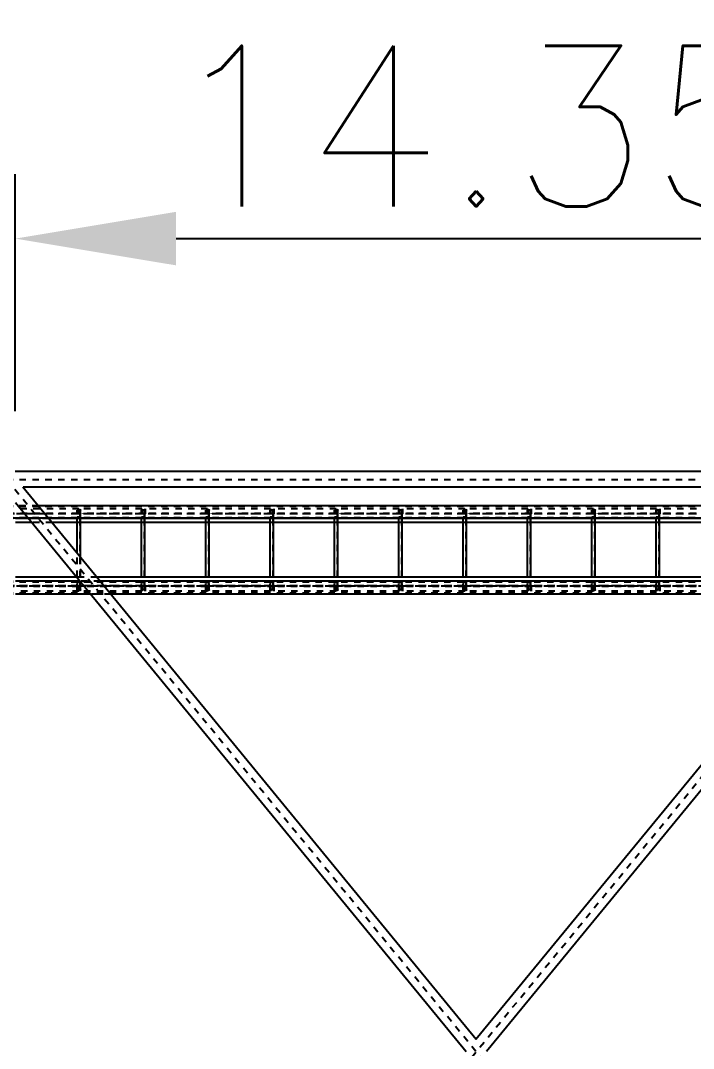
# Model space of a CAD drawing. Header units: millimetres. Extents: x 149919 to 150445, y 136651 to 136866.
# Drawn here: x 150294.68 to 150305.14, y 136816.72 to 136832.71 of the extents above; entities that cross this region are included whole.
import ezdxf

# ---------------------------------------------------------------- set-up
doc = ezdxf.new("R2010")
doc.units = ezdxf.units.MM
doc.header["$LTSCALE"] = 0.25
for name, pattern in [('CENTER', [50.8, 31.75, -6.35, 6.35, -6.35]), ('XKITLINE00', [0]), ('XKITLINE02', [4, 2, -2]), ('XKITLINE03', [6, 3, -1, 1, -1])]:
    doc.linetypes.add(name, pattern=pattern)
doc.styles.add('ROMANS', font='romans.shx')
doc.dimstyles.new('MD300', dxfattribs={"dimtxt": 2.5, "dimasz": 2.5, "dimexe": 1, "dimexo": 1, "dimgap": 0.5, "dimtad": 1, "dimdec": 1, "dimlfac": 50, "dimrnd": 0.5, "dimdsep": 46, "dimtxsty": 'ROMANS', "dimcen": 1, "dimclrd": 146, "dimclre": 146, "dimclrt": 30, "dimadec": 1, "dimazin": 2, "dimtfac": 1, "dimtdec": 1, "dimtmove": 0, "dimatfit": 1, "dimfxl": 1, "dimtolj": 1, "dimtzin": 0, "dimlwd": -1, "dimlwe": -1, "dimarcsym": 0})

# ---------------------------------------------------------------- blocks, each defined once
blk = doc.blocks.new('çatıı')
at = {"color": 8, "linetype": 'CENTER'}
for p, q in [((15265, 17520), (16725, 15740.3)), ((15265, 15740.3), (16725, 17520)), ((15265, 17520), (16725, 17520))]:
    blk.add_line(p, q, dxfattribs=at)
at = {"color": 8, "linetype": 'XKITLINE00'}
for p, q in [((16711.7, 17532.2), (15278.3, 17532.2)), ((15290.3, 17508.4), (15995, 16649.3)), ((16699.2, 17507.8), (15290.7, 17507.8)), ((16699.8, 17508.4), (15994.5, 16648.8)), ((15278.6, 17484.1), (15979.2, 16630.1)), ((16711.3, 17484.1), (16010.8, 16630.1))]:
    blk.add_line(p, q, dxfattribs=at)
at = {"color": 116, "linetype": 'XKITLINE02', "true_color": 0x136734}
for p, q in [((17635, 17478.1), (13535, 17478.1)), ((17635, 17477.6), (13535, 17477.6)), ((15316.3, 17474.3), (15279.6, 17474.3)), ((15314.4, 17479), (15282.9, 17479)), ((15377.2, 17474.3), (15314.3, 17474.3)), ((15374.5, 17348.3), (15374.5, 17472.3)), ((15380, 17472.3), (15374.5, 17472.3)), ((15380, 17472.3), (15374.5, 17472.3)), ((15374.5, 17471.6), (15374.5, 17472.3)), ((15379.3, 17471.2), (15374.5, 17471.6)), ((15376.7, 17474.3), (15376.7, 17467.1)), ((15475.1, 17474.3), (15377.2, 17474.3)), ((15377.2, 17466.3), (15377.2, 17474.3)), ((15377.2, 17466.3), (15377.2, 17474.3)), ((15377.8, 17474.3), (15377.8, 17467.1)), ((15379.3, 17348.3), (15379.3, 17472.3)), ((15379.3, 17461.3), (15379.3, 17471.2)), ((15380, 17348.3), (15380, 17472.3)), ((15380, 17460.3), (15380, 17472.3)), ((15474.5, 17474.3), (15474.5, 17466.3)), ((15474.5, 17348.3), (15474.5, 17472.3)), ((15480, 17472.3), (15474.5, 17472.3)), ((15480, 17472.3), (15474.5, 17472.3)), ((15474.5, 17471.6), (15474.5, 17472.3)), ((15479.3, 17471.2), (15474.5, 17471.6)), ((15475.1, 17474.3), (15475.1, 17467.1)), ((15479.3, 17348.3), (15479.3, 17472.3)), ((15479.3, 17461.3), (15479.3, 17471.2)), ((15577.2, 17474.3), (15479.6, 17474.3)), ((15479.6, 17474.3), (15479.6, 17467.1)), ((15480, 17348.3), (15480, 17472.3)), ((15480, 17460.3), (15480, 17472.3)), ((15480.2, 17474.3), (15480.2, 17466.3)), ((15574.5, 17348.3), (15574.5, 17472.3)), ((15580, 17472.3), (15574.5, 17472.3)), ((15580, 17472.3), (15574.5, 17472.3)), ((15574.5, 17471.6), (15574.5, 17472.3)), ((15579.3, 17471.2), (15574.5, 17471.6)), ((15576.7, 17474.3), (15576.7, 17467.1)), ((15675.1, 17474.3), (15577.2, 17474.3)), ((15577.2, 17466.3), (15577.2, 17474.3)), ((15577.2, 17466.3), (15577.2, 17474.3)), ((15577.8, 17474.3), (15577.8, 17467.1)), ((15579.3, 17348.3), (15579.3, 17472.3)), ((15579.3, 17461.3), (15579.3, 17471.2)), ((15580, 17348.3), (15580, 17472.3)), ((15580, 17460.3), (15580, 17472.3)), ((15674.5, 17474.3), (15674.5, 17466.3)), ((15674.5, 17348.3), (15674.5, 17472.3)), ((15680, 17472.3), (15674.5, 17472.3)), ((15680, 17472.3), (15674.5, 17472.3)), ((15674.5, 17471.6), (15674.5, 17472.3)), ((15679.3, 17471.2), (15674.5, 17471.6)), ((15675.1, 17474.3), (15675.1, 17467.1)), ((15679.3, 17348.3), (15679.3, 17472.3)), ((15679.3, 17461.3), (15679.3, 17471.2)), ((15777.2, 17474.3), (15679.6, 17474.3)), ((15679.6, 17474.3), (15679.6, 17467.1)), ((15680, 17348.3), (15680, 17472.3)), ((15680, 17460.3), (15680, 17472.3)), ((15680.2, 17474.3), (15680.2, 17466.3)), ((15774.5, 17348.3), (15774.5, 17472.3)), ((15780, 17472.3), (15774.5, 17472.3)), ((15780, 17472.3), (15774.5, 17472.3)), ((15774.5, 17471.6), (15774.5, 17472.3)), ((15779.3, 17471.2), (15774.5, 17471.6)), ((15776.7, 17474.3), (15776.7, 17467.1)), ((15875.1, 17474.3), (15777.2, 17474.3)), ((15777.2, 17466.3), (15777.2, 17474.3)), ((15777.2, 17466.3), (15777.2, 17474.3)), ((15777.8, 17474.3), (15777.8, 17467.1)), ((15779.3, 17348.3), (15779.3, 17472.3)), ((15779.3, 17461.3), (15779.3, 17471.2)), ((15780, 17348.3), (15780, 17472.3)), ((15780, 17460.3), (15780, 17472.3)), ((15874.5, 17474.3), (15874.5, 17466.3)), ((15880, 17472.3), (15874.5, 17472.3)), ((15874.5, 17471.6), (15874.5, 17472.3)), ((15874.5, 17348.3), (15874.5, 17472.3)), ((15880, 17472.3), (15874.5, 17472.3)), ((15879.3, 17471.2), (15874.5, 17471.6)), ((15875.1, 17474.3), (15875.1, 17467.1)), ((15879.3, 17348.3), (15879.3, 17472.3)), ((15879.3, 17461.3), (15879.3, 17471.2)), ((15977.2, 17474.3), (15879.6, 17474.3)), ((15879.6, 17474.3), (15879.6, 17467.1)), ((15880, 17460.3), (15880, 17472.3)), ((15880, 17348.3), (15880, 17472.3)), ((15880.2, 17474.3), (15880.2, 17466.3)), ((15980, 17472.3), (15974.5, 17472.3)), ((15974.5, 17471.6), (15974.5, 17472.3)), ((15974.5, 17348.3), (15974.5, 17472.3)), ((15980, 17472.3), (15974.5, 17472.3)), ((15979.3, 17471.2), (15974.5, 17471.6)), ((15976.7, 17474.3), (15976.7, 17467.1)), ((16075.1, 17474.3), (15977.2, 17474.3)), ((15977.2, 17466.3), (15977.2, 17474.3)), ((15977.2, 17466.3), (15977.2, 17474.3)), ((15977.8, 17474.3), (15977.8, 17467.1)), ((15979.3, 17348.3), (15979.3, 17472.3)), ((15979.3, 17461.3), (15979.3, 17471.2)), ((15980, 17460.3), (15980, 17472.3)), ((15980, 17348.3), (15980, 17472.3)), ((16074.5, 17474.3), (16074.5, 17466.3)), ((16074.5, 17348.3), (16074.5, 17472.3)), ((16080, 17472.3), (16074.5, 17472.3)), ((16080, 17472.3), (16074.5, 17472.3)), ((16074.5, 17471.6), (16074.5, 17472.3)), ((16079.3, 17471.2), (16074.5, 17471.6)), ((16075.1, 17474.3), (16075.1, 17467.1)), ((16079.3, 17348.3), (16079.3, 17472.3)), ((16079.3, 17461.3), (16079.3, 17471.2)), ((16177.2, 17474.3), (16079.6, 17474.3)), ((16079.6, 17474.3), (16079.6, 17467.1)), ((16080, 17348.3), (16080, 17472.3)), ((16080, 17460.3), (16080, 17472.3)), ((16080.2, 17474.3), (16080.2, 17466.3)), ((16174.5, 17348.3), (16174.5, 17472.3)), ((16180, 17472.3), (16174.5, 17472.3)), ((16180, 17472.3), (16174.5, 17472.3)), ((16174.5, 17471.6), (16174.5, 17472.3)), ((16179.3, 17471.2), (16174.5, 17471.6)), ((16176.7, 17474.3), (16176.7, 17467.1)), ((16177.2, 17466.3), (16177.2, 17474.3)), ((16275.1, 17474.3), (16177.2, 17474.3)), ((16177.2, 17466.3), (16177.2, 17474.3)), ((16177.8, 17474.3), (16177.8, 17467.1)), ((16179.3, 17348.3), (16179.3, 17472.3)), ((16179.3, 17461.3), (16179.3, 17471.2)), ((16180, 17348.3), (16180, 17472.3)), ((16180, 17460.3), (16180, 17472.3)), ((16274.5, 17474.3), (16274.5, 17466.3)), ((16274.5, 17348.3), (16274.5, 17472.3)), ((16280, 17472.3), (16274.5, 17472.3)), ((16280, 17472.3), (16274.5, 17472.3)), ((16274.5, 17471.6), (16274.5, 17472.3)), ((16279.3, 17471.2), (16274.5, 17471.6)), ((16275.1, 17474.3), (16275.1, 17467.1)), ((16279.3, 17348.3), (16279.3, 17472.3)), ((16279.3, 17461.3), (16279.3, 17471.2)), ((16377.2, 17474.3), (16279.6, 17474.3)), ((16279.6, 17474.3), (16279.6, 17467.1)), ((16280, 17348.3), (16280, 17472.3)), ((16280, 17460.3), (16280, 17472.3)), ((16280.2, 17474.3), (16280.2, 17466.3)), ((17635, 17460.4), (13535, 17460.4)), ((17635, 17460.3), (13535, 17460.3)), ((17635, 17459.8), (13535, 17459.8)), ((17635, 17459.4), (13535, 17459.4)), ((17635, 17459), (13575, 17459)), ((15376.7, 17467.1), (15274.3, 17467.1)), ((15377.2, 17466.3), (15274.3, 17466.3)), ((15324.8, 17466.3), (15280.2, 17466.3)), ((15330.8, 17459), (15299.3, 17459)), ((15371.4, 17467.1), (15371.4, 17466.3)), ((15379.3, 17461.3), (15374.5, 17461)), ((15374.5, 17460.3), (15374.5, 17461)), ((15380, 17460.3), (15374.5, 17460.3)), ((15480.3, 17466.3), (15377.2, 17466.3)), ((15380, 17466.3), (15377.2, 17466.3)), ((15480.3, 17467.1), (15377.8, 17467.1)), ((15383, 17467.1), (15383, 17466.3)), ((15576.7, 17467.1), (15474.3, 17467.1)), ((15474.3, 17467.1), (15474.3, 17466.3)), ((15577.2, 17466.3), (15474.3, 17466.3)), ((15479.3, 17461.3), (15474.5, 17461)), ((15474.5, 17460.3), (15474.5, 17461)), ((15480, 17460.3), (15474.5, 17460.3)), ((15480.3, 17467.1), (15480.3, 17466.3)), ((15571.4, 17467.1), (15571.4, 17466.3)), ((15579.3, 17461.3), (15574.5, 17461)), ((15574.5, 17460.3), (15574.5, 17461)), ((15580, 17460.3), (15574.5, 17460.3)), ((15680.3, 17466.3), (15577.2, 17466.3)), ((15580, 17466.3), (15577.2, 17466.3)), ((15680.3, 17467.1), (15577.8, 17467.1)), ((15583, 17467.1), (15583, 17466.3)), ((15776.7, 17467.1), (15674.3, 17467.1)), ((15674.3, 17467.1), (15674.3, 17466.3)), ((15777.2, 17466.3), (15674.3, 17466.3)), ((15679.3, 17461.3), (15674.5, 17461)), ((15674.5, 17460.3), (15674.5, 17461)), ((15680, 17460.3), (15674.5, 17460.3)), ((15680.3, 17467.1), (15680.3, 17466.3)), ((15771.4, 17467.1), (15771.4, 17466.3)), ((15779.3, 17461.3), (15774.5, 17461)), ((15774.5, 17460.3), (15774.5, 17461)), ((15780, 17460.3), (15774.5, 17460.3)), ((15880.3, 17466.3), (15777.2, 17466.3)), ((15780, 17466.3), (15777.2, 17466.3)), ((15880.3, 17467.1), (15777.8, 17467.1)), ((15783, 17467.1), (15783, 17466.3)), ((15976.7, 17467.1), (15874.3, 17467.1)), ((15874.3, 17467.1), (15874.3, 17466.3)), ((15977.2, 17466.3), (15874.3, 17466.3)), ((15879.3, 17461.3), (15874.5, 17461)), ((15874.5, 17460.3), (15874.5, 17461)), ((15880, 17460.3), (15874.5, 17460.3)), ((15880.3, 17467.1), (15880.3, 17466.3)), ((15971.4, 17467.1), (15971.4, 17466.3)), ((15979.3, 17461.3), (15974.5, 17461)), ((15974.5, 17460.3), (15974.5, 17461)), ((15980, 17460.3), (15974.5, 17460.3)), ((16080.3, 17466.3), (15977.2, 17466.3)), ((15980, 17466.3), (15977.2, 17466.3)), ((16080.3, 17467.1), (15977.8, 17467.1)), ((15983, 17467.1), (15983, 17466.3)), ((16176.7, 17467.1), (16074.3, 17467.1)), ((16074.3, 17467.1), (16074.3, 17466.3)), ((16177.2, 17466.3), (16074.3, 17466.3)), ((16079.3, 17461.3), (16074.5, 17461)), ((16074.5, 17460.3), (16074.5, 17461)), ((16080, 17460.3), (16074.5, 17460.3)), ((16080.3, 17467.1), (16080.3, 17466.3)), ((16171.4, 17467.1), (16171.4, 17466.3)), ((16179.3, 17461.3), (16174.5, 17461)), ((16174.5, 17460.3), (16174.5, 17461)), ((16180, 17460.3), (16174.5, 17460.3)), ((16280.3, 17466.3), (16177.2, 17466.3)), ((16180, 17466.3), (16177.2, 17466.3)), ((16280.3, 17467.1), (16177.8, 17467.1)), ((16183, 17467.1), (16183, 17466.3)), ((16376.7, 17467.1), (16274.3, 17467.1)), ((16274.3, 17467.1), (16274.3, 17466.3)), ((16377.2, 17466.3), (16274.3, 17466.3)), ((16279.3, 17461.3), (16274.5, 17461)), ((16274.5, 17460.3), (16274.5, 17461)), ((16280, 17460.3), (16274.5, 17460.3)), ((16280.3, 17467.1), (16280.3, 17466.3)), ((15335.9, 17452.8), (15304.4, 17452.8)), ((15374.5, 17348.3), (15374.5, 17405.7)), ((15380, 17348.3), (15380, 17399)), ((17635, 17361.1), (13535, 17361.1)), ((17635, 17360.7), (13535, 17360.7)), ((17635, 17360.3), (13535, 17360.3)), ((17635, 17360.2), (13535, 17360.2)), ((15405.6, 17367.8), (15374.1, 17367.8)), ((15380, 17360.3), (15374.5, 17360.3)), ((15374.5, 17359.6), (15374.5, 17360.3)), ((15379.3, 17359.2), (15374.5, 17359.6)), ((15410.7, 17361.6), (15379.2, 17361.6)), ((15379.3, 17349.3), (15379.3, 17359.2)), ((15380, 17348.3), (15380, 17360.3)), ((15474.5, 17348.3), (15474.5, 17367.8)), ((15480, 17360.3), (15474.5, 17360.3)), ((15474.5, 17359.6), (15474.5, 17360.3)), ((15479.3, 17359.2), (15474.5, 17359.6)), ((15479.3, 17349.3), (15479.3, 17359.2)), ((15480, 17348.3), (15480, 17367.8)), ((15480, 17348.3), (15480, 17360.3)), ((15574.5, 17348.3), (15574.5, 17367.8)), ((15580, 17360.3), (15574.5, 17360.3)), ((15574.5, 17359.6), (15574.5, 17360.3)), ((15579.3, 17359.2), (15574.5, 17359.6)), ((15579.3, 17349.3), (15579.3, 17359.2)), ((15580, 17348.3), (15580, 17367.8)), ((15580, 17348.3), (15580, 17360.3)), ((15674.5, 17348.3), (15674.5, 17367.8)), ((15680, 17360.3), (15674.5, 17360.3)), ((15674.5, 17359.6), (15674.5, 17360.3)), ((15679.3, 17359.2), (15674.5, 17359.6)), ((15679.3, 17349.3), (15679.3, 17359.2)), ((15680, 17348.3), (15680, 17367.8)), ((15680, 17348.3), (15680, 17360.3)), ((15774.5, 17348.3), (15774.5, 17367.8)), ((15780, 17360.3), (15774.5, 17360.3)), ((15774.5, 17359.6), (15774.5, 17360.3)), ((15779.3, 17359.2), (15774.5, 17359.6)), ((15779.3, 17349.3), (15779.3, 17359.2)), ((15780, 17348.3), (15780, 17367.8)), ((15780, 17348.3), (15780, 17360.3)), ((15874.5, 17348.3), (15874.5, 17367.8)), ((15880, 17360.3), (15874.5, 17360.3)), ((15874.5, 17359.6), (15874.5, 17360.3)), ((15879.3, 17359.2), (15874.5, 17359.6)), ((15879.3, 17349.3), (15879.3, 17359.2)), ((15880, 17348.3), (15880, 17367.8)), ((15880, 17348.3), (15880, 17360.3)), ((15974.5, 17348.3), (15974.5, 17367.8)), ((15980, 17360.3), (15974.5, 17360.3)), ((15974.5, 17359.6), (15974.5, 17360.3)), ((15979.3, 17359.2), (15974.5, 17359.6)), ((15979.3, 17349.3), (15979.3, 17359.2)), ((15980, 17348.3), (15980, 17367.8)), ((15980, 17348.3), (15980, 17360.3)), ((16074.5, 17348.3), (16074.5, 17367.8)), ((16080, 17360.3), (16074.5, 17360.3)), ((16074.5, 17359.6), (16074.5, 17360.3)), ((16079.3, 17359.2), (16074.5, 17359.6)), ((16079.3, 17349.3), (16079.3, 17359.2)), ((16080, 17348.3), (16080, 17367.8)), ((16080, 17348.3), (16080, 17360.3)), ((16174.5, 17348.3), (16174.5, 17367.8)), ((16180, 17360.3), (16174.5, 17360.3)), ((16174.5, 17359.6), (16174.5, 17360.3)), ((16179.3, 17359.2), (16174.5, 17359.6)), ((16179.3, 17349.3), (16179.3, 17359.2)), ((16180, 17348.3), (16180, 17367.8)), ((16180, 17348.3), (16180, 17360.3)), ((16274.5, 17348.3), (16274.5, 17367.8)), ((16280, 17360.3), (16274.5, 17360.3)), ((16274.5, 17359.6), (16274.5, 17360.3)), ((16279.3, 17359.2), (16274.5, 17359.6)), ((16279.3, 17349.3), (16279.3, 17359.2)), ((16280, 17348.3), (16280, 17367.8)), ((16280, 17348.3), (16280, 17360.3)), ((15377.2, 17354.3), (15274.3, 17354.3)), ((15376.7, 17353.5), (15274.3, 17353.5)), ((15377.2, 17346.3), (15279.6, 17346.3)), ((15371.4, 17354.3), (15371.4, 17353.5)), ((15379.3, 17349.3), (15374.5, 17349)), ((15374.5, 17348.3), (15374.5, 17349)), ((15380, 17348.3), (15374.5, 17348.3)), ((15380, 17348.3), (15374.5, 17348.3)), ((15376.7, 17353.5), (15376.7, 17346.3)), ((15480.3, 17354.3), (15377.2, 17354.3)), ((15377.2, 17346.3), (15377.2, 17354.3)), ((15377.2, 17346.3), (15377.2, 17354.3)), ((15475.1, 17346.3), (15377.2, 17346.3)), ((15480.3, 17353.5), (15377.8, 17353.5)), ((15377.8, 17353.5), (15377.8, 17346.3)), ((15383, 17354.3), (15383, 17353.5)), ((15577.2, 17354.3), (15474.3, 17354.3)), ((15474.3, 17354.3), (15474.3, 17353.5)), ((15576.7, 17353.5), (15474.3, 17353.5)), ((15474.5, 17354.3), (15474.5, 17346.3)), ((15479.3, 17349.3), (15474.5, 17349)), ((15474.5, 17348.3), (15474.5, 17349)), ((15480, 17348.3), (15474.5, 17348.3)), ((15480, 17348.3), (15474.5, 17348.3)), ((15475.1, 17353.5), (15475.1, 17346.3)), ((15479.6, 17353.5), (15479.6, 17346.3)), ((15577.2, 17346.3), (15479.6, 17346.3)), ((15480.2, 17354.3), (15480.2, 17346.3)), ((15480.3, 17354.3), (15480.3, 17353.5)), ((15571.4, 17354.3), (15571.4, 17353.5)), ((15579.3, 17349.3), (15574.5, 17349)), ((15574.5, 17348.3), (15574.5, 17349)), ((15580, 17348.3), (15574.5, 17348.3)), ((15580, 17348.3), (15574.5, 17348.3)), ((15576.7, 17353.5), (15576.7, 17346.3)), ((15680.3, 17354.3), (15577.2, 17354.3)), ((15577.2, 17346.3), (15577.2, 17354.3)), ((15577.2, 17346.3), (15577.2, 17354.3)), ((15675.1, 17346.3), (15577.2, 17346.3)), ((15680.3, 17353.5), (15577.8, 17353.5)), ((15577.8, 17353.5), (15577.8, 17346.3)), ((15583, 17354.3), (15583, 17353.5)), ((15777.2, 17354.3), (15674.3, 17354.3)), ((15674.3, 17354.3), (15674.3, 17353.5)), ((15776.7, 17353.5), (15674.3, 17353.5)), ((15674.5, 17354.3), (15674.5, 17346.3)), ((15679.3, 17349.3), (15674.5, 17349)), ((15674.5, 17348.3), (15674.5, 17349)), ((15680, 17348.3), (15674.5, 17348.3)), ((15680, 17348.3), (15674.5, 17348.3)), ((15675.1, 17353.5), (15675.1, 17346.3)), ((15679.6, 17353.5), (15679.6, 17346.3)), ((15777.2, 17346.3), (15679.6, 17346.3)), ((15680.2, 17354.3), (15680.2, 17346.3)), ((15680.3, 17354.3), (15680.3, 17353.5)), ((15771.4, 17354.3), (15771.4, 17353.5)), ((15779.3, 17349.3), (15774.5, 17349)), ((15774.5, 17348.3), (15774.5, 17349)), ((15780, 17348.3), (15774.5, 17348.3)), ((15780, 17348.3), (15774.5, 17348.3)), ((15776.7, 17353.5), (15776.7, 17346.3)), ((15880.3, 17354.3), (15777.2, 17354.3)), ((15777.2, 17346.3), (15777.2, 17354.3)), ((15777.2, 17346.3), (15777.2, 17354.3)), ((15875.1, 17346.3), (15777.2, 17346.3)), ((15880.3, 17353.5), (15777.8, 17353.5)), ((15777.8, 17353.5), (15777.8, 17346.3)), ((15783, 17354.3), (15783, 17353.5)), ((15977.2, 17354.3), (15874.3, 17354.3)), ((15874.3, 17354.3), (15874.3, 17353.5)), ((15976.7, 17353.5), (15874.3, 17353.5)), ((15874.5, 17354.3), (15874.5, 17346.3)), ((15879.3, 17349.3), (15874.5, 17349)), ((15874.5, 17348.3), (15874.5, 17349)), ((15880, 17348.3), (15874.5, 17348.3)), ((15880, 17348.3), (15874.5, 17348.3)), ((15875.1, 17353.5), (15875.1, 17346.3)), ((15879.6, 17353.5), (15879.6, 17346.3)), ((15977.2, 17346.3), (15879.6, 17346.3)), ((15880.2, 17354.3), (15880.2, 17346.3)), ((15880.3, 17354.3), (15880.3, 17353.5)), ((15971.4, 17354.3), (15971.4, 17353.5)), ((15979.3, 17349.3), (15974.5, 17349)), ((15974.5, 17348.3), (15974.5, 17349)), ((15980, 17348.3), (15974.5, 17348.3)), ((15980, 17348.3), (15974.5, 17348.3)), ((15976.7, 17353.5), (15976.7, 17346.3)), ((16080.3, 17354.3), (15977.2, 17354.3)), ((15977.2, 17346.3), (15977.2, 17354.3)), ((15977.2, 17346.3), (15977.2, 17354.3)), ((16075.1, 17346.3), (15977.2, 17346.3)), ((16080.3, 17353.5), (15977.8, 17353.5)), ((15977.8, 17353.5), (15977.8, 17346.3)), ((15983, 17354.3), (15983, 17353.5)), ((16177.2, 17354.3), (16074.3, 17354.3)), ((16074.3, 17354.3), (16074.3, 17353.5)), ((16176.7, 17353.5), (16074.3, 17353.5)), ((16074.5, 17354.3), (16074.5, 17346.3)), ((16079.3, 17349.3), (16074.5, 17349)), ((16074.5, 17348.3), (16074.5, 17349)), ((16080, 17348.3), (16074.5, 17348.3)), ((16080, 17348.3), (16074.5, 17348.3)), ((16075.1, 17353.5), (16075.1, 17346.3)), ((16079.6, 17353.5), (16079.6, 17346.3)), ((16177.2, 17346.3), (16079.6, 17346.3)), ((16080.2, 17354.3), (16080.2, 17346.3)), ((16080.3, 17354.3), (16080.3, 17353.5)), ((16171.4, 17354.3), (16171.4, 17353.5)), ((16179.3, 17349.3), (16174.5, 17349)), ((16174.5, 17348.3), (16174.5, 17349)), ((16180, 17348.3), (16174.5, 17348.3)), ((16180, 17348.3), (16174.5, 17348.3)), ((16176.7, 17353.5), (16176.7, 17346.3)), ((16177.2, 17346.3), (16177.2, 17354.3)), ((16280.3, 17354.3), (16177.2, 17354.3)), ((16177.2, 17346.3), (16177.2, 17354.3)), ((16275.1, 17346.3), (16177.2, 17346.3)), ((16280.3, 17353.5), (16177.8, 17353.5)), ((16177.8, 17353.5), (16177.8, 17346.3)), ((16183, 17354.3), (16183, 17353.5)), ((16377.2, 17354.3), (16274.3, 17354.3)), ((16274.3, 17354.3), (16274.3, 17353.5)), ((16376.7, 17353.5), (16274.3, 17353.5)), ((16274.5, 17354.3), (16274.5, 17346.3)), ((16279.3, 17349.3), (16274.5, 17349)), ((16274.5, 17348.3), (16274.5, 17349)), ((16280, 17348.3), (16274.5, 17348.3)), ((16280, 17348.3), (16274.5, 17348.3)), ((16275.1, 17353.5), (16275.1, 17346.3)), ((16279.6, 17353.5), (16279.6, 17346.3)), ((16377.2, 17346.3), (16279.6, 17346.3)), ((16280.2, 17354.3), (16280.2, 17346.3)), ((16280.3, 17354.3), (16280.3, 17353.5)), ((17635, 17343), (13535, 17343)), ((17635, 17342.4), (13535, 17342.4)), ((17635, 17341.6), (13572.9, 17341.6)), ((15427.1, 17341.6), (15395.6, 17341.6))]:
    blk.add_line(p, q, dxfattribs=at)
at = {"color": 7, "linetype": 'XKITLINE00'}
for p, q in [((16675.6, 17479), (15314.4, 17479)), ((15299.3, 17459), (15278.6, 17459)), ((16659.2, 17459), (15330.8, 17459)), ((15304.4, 17452.8), (15278.6, 17452.8)), ((16654.1, 17452.8), (15335.9, 17452.8)), ((15374.5, 17405.7), (15374.5, 17452.8)), ((15380, 17399), (15380, 17452.8)), ((15474.5, 17367.8), (15474.5, 17452.8)), ((15480, 17367.8), (15480, 17452.8)), ((15574.5, 17367.8), (15574.5, 17452.8)), ((15580, 17367.8), (15580, 17452.8)), ((15674.5, 17367.8), (15674.5, 17452.8)), ((15680, 17367.8), (15680, 17452.8)), ((15774.5, 17367.8), (15774.5, 17452.8)), ((15780, 17367.8), (15780, 17452.8)), ((15874.5, 17367.8), (15874.5, 17452.8)), ((15880, 17367.8), (15880, 17452.8)), ((15974.5, 17367.8), (15974.5, 17452.8)), ((15980, 17367.8), (15980, 17452.8)), ((16074.5, 17367.8), (16074.5, 17452.8)), ((16080, 17367.8), (16080, 17452.8)), ((16174.5, 17367.8), (16174.5, 17452.8)), ((16180, 17367.8), (16180, 17452.8)), ((16274.5, 17367.8), (16274.5, 17452.8)), ((16280, 17367.8), (16280, 17452.8)), ((15374.1, 17367.8), (15278.6, 17367.8)), ((15379.2, 17361.6), (15278.6, 17361.6)), ((16584.4, 17367.8), (15405.6, 17367.8)), ((16579.3, 17361.6), (15410.7, 17361.6)), ((15395.6, 17341.6), (15278.6, 17341.6)), ((16562.9, 17341.6), (15427.1, 17341.6))]:
    blk.add_line(p, q, dxfattribs=at)
at = {"color": 1, "linetype": 'XKITLINE03'}
for p, q in [((15380, 17348.3), (15380, 17472.3)), ((15480, 17348.3), (15480, 17472.3)), ((15580, 17348.3), (15580, 17472.3)), ((15680, 17348.3), (15680, 17472.3)), ((15780, 17348.3), (15780, 17472.3)), ((15880, 17348.3), (15880, 17472.3)), ((15980, 17348.3), (15980, 17472.3)), ((16080, 17348.3), (16080, 17472.3)), ((16180, 17348.3), (16180, 17472.3)), ((16280, 17348.3), (16280, 17472.3)), ((17635, 17466.3), (13535, 17466.3)), ((13535, 17460.3), (17635, 17460.3)), ((15377.2, 17466.3), (15280.2, 17466.3)), ((15474.5, 17466.3), (15377.2, 17466.3)), ((15577.2, 17466.3), (15480.2, 17466.3)), ((15674.5, 17466.3), (15577.2, 17466.3)), ((15777.2, 17466.3), (15680.2, 17466.3)), ((15874.5, 17466.3), (15777.2, 17466.3)), ((15977.2, 17466.3), (15880.2, 17466.3)), ((16074.5, 17466.3), (15977.2, 17466.3)), ((16177.2, 17466.3), (16080.2, 17466.3)), ((16274.5, 17466.3), (16177.2, 17466.3)), ((16377.2, 17466.3), (16280.2, 17466.3)), ((17635, 17360.3), (13535, 17360.3)), ((17635, 17354.3), (13535, 17354.3)), ((15280.2, 17354.3), (15377.2, 17354.3)), ((15377.2, 17354.3), (15474.5, 17354.3)), ((15480.2, 17354.3), (15577.2, 17354.3)), ((15577.2, 17354.3), (15674.5, 17354.3)), ((15680.2, 17354.3), (15777.2, 17354.3)), ((15777.2, 17354.3), (15874.5, 17354.3)), ((15880.2, 17354.3), (15977.2, 17354.3)), ((15977.2, 17354.3), (16074.5, 17354.3)), ((16080.2, 17354.3), (16177.2, 17354.3)), ((16177.2, 17354.3), (16274.5, 17354.3)), ((16280.2, 17354.3), (16377.2, 17354.3))]:
    blk.add_line(p, q, dxfattribs=at)
at = {"color": 1, "linetype": 'XKITLINE00'}
for centre in [(15380, 17472.3), (15480, 17472.3), (15580, 17472.3), (15680, 17472.3), (15780, 17472.3), (15880, 17472.3), (15980, 17472.3), (16080, 17472.3), (16180, 17472.3), (16280, 17472.3), (15377.2, 17466.3), (15377.2, 17466.3), (15380, 17460.3), (15474.5, 17466.3), (15480, 17460.3), (15480.2, 17466.3), (15577.2, 17466.3), (15577.2, 17466.3), (15580, 17460.3), (15674.5, 17466.3), (15680, 17460.3), (15680.2, 17466.3), (15777.2, 17466.3), (15777.2, 17466.3), (15780, 17460.3), (15874.5, 17466.3), (15880, 17460.3), (15880.2, 17466.3), (15977.2, 17466.3), (15977.2, 17466.3), (15980, 17460.3), (16074.5, 17466.3), (16080, 17460.3), (16080.2, 17466.3), (16177.2, 17466.3), (16177.2, 17466.3), (16180, 17460.3), (16274.5, 17466.3), (16280, 17460.3), (16280.2, 17466.3), (15380, 17360.3), (15480, 17360.3), (15580, 17360.3), (15680, 17360.3), (15780, 17360.3), (15880, 17360.3), (15980, 17360.3), (16080, 17360.3), (16180, 17360.3), (16280, 17360.3), (15377.2, 17354.3), (15377.2, 17354.3), (15380, 17348.3), (15474.5, 17354.3), (15480, 17348.3), (15480.2, 17354.3), (15577.2, 17354.3), (15577.2, 17354.3), (15580, 17348.3), (15674.5, 17354.3), (15680, 17348.3), (15680.2, 17354.3), (15777.2, 17354.3), (15777.2, 17354.3), (15780, 17348.3), (15874.5, 17354.3), (15880, 17348.3), (15880.2, 17354.3), (15977.2, 17354.3), (15977.2, 17354.3), (15980, 17348.3), (16074.5, 17354.3), (16080, 17348.3), (16080.2, 17354.3), (16177.2, 17354.3), (16177.2, 17354.3), (16180, 17348.3), (16274.5, 17354.3), (16280, 17348.3), (16280.2, 17354.3)]:
    blk.add_circle(centre, 0.05, dxfattribs=at)
blk = doc.blocks.new('*D16')
at = {"color": 146, "transparency": 16777216}
for p, q in [((150294.596, 136826.634), (150294.596, 136830.316)), ((150308.927, 136826.634), (150308.927, 136830.316)), ((150297.096, 136829.316), (150306.427, 136829.316))]:
    blk.add_line(p, q, dxfattribs=at)
for points in [[(150297.096, 136829.733), (150297.096, 136828.9), (150294.596, 136829.316)], [(150306.427, 136829.733), (150306.427, 136828.9), (150308.927, 136829.316)]]:
    blk.add_solid(points, dxfattribs=at)
at = {"layer": 'DEFPOINTS', "color": 0, "transparency": 16777216}
for p in [(150308.927, 136829.316), (150294.596, 136825.634), (150308.927, 136825.634)]:
    blk.add_point(p, dxfattribs=at)
at = {"color": 1, "transparency": 16777216, "insert": (150301.761, 136831.066), "char_height": 2.5, "attachment_point": 5, "style": 'ROMANS'}
blk.add_mtext('\\A1;14.35', dxfattribs=at)

msp = doc.modelspace()

# ---------------------------------------------------------------- block references
at = {"xscale": 0.009999943142843078, "yscale": 0.009999943142843078, "zscale": 0.009999943142843078}
msp.add_blockref('çatıı', (150141.814, 136650.373), dxfattribs=at)

# ---------------------------------------------------------------- dimensions: what is measured, and where the dimension line sits
dim = msp.add_aligned_dim(p1=(150294.596, 136825.634), p2=(150308.927, 136825.634), distance=3.683, dimstyle='MD300', override={"dimdec": 2, "dimlfac": 1, "dimrnd": 0.05, "dimclrt": 1})
dim.commit()
dim.dimension.update_dxf_attribs({"geometry": '*D16', "text_midpoint": (150301.761, 136831.066)})

doc.saveas('drawing.dxf')
